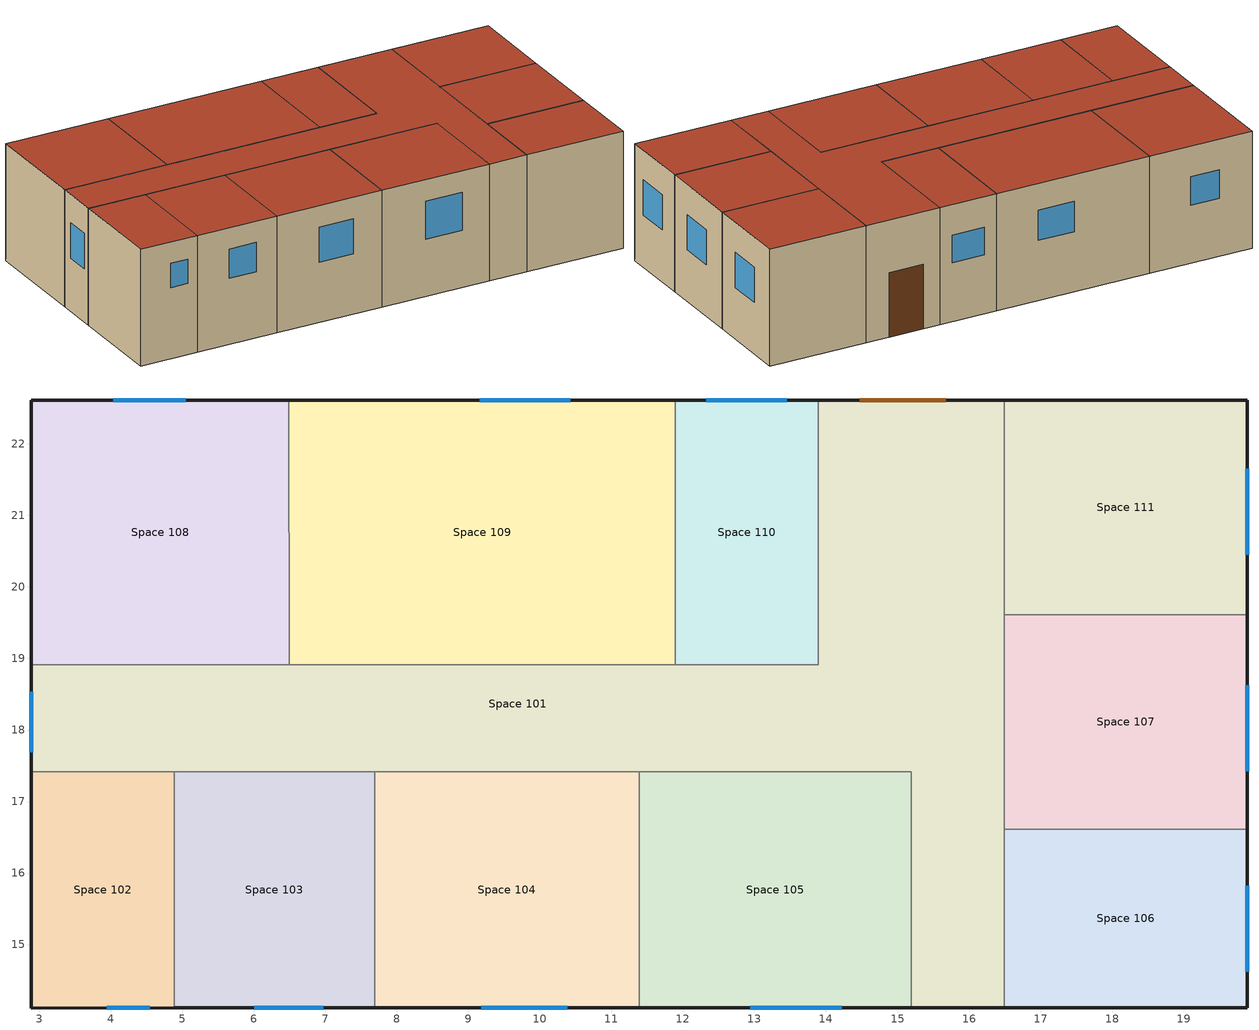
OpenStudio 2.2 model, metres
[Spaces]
Space 101
 floor ground: 16.49,22.61 16.49,14.11 15.19,14.11 15.19,17.41 2.89,17.41 2.89,18.91 13.89,18.91 13.89,22.61 z0
 wall outside: 2.89,18.91 2.89,17.41 / 16.49,22.61 13.89,22.61 / 15.19,14.11 16.49,14.11 z0:4
 wall to Space 102: 2.89,17.41 4.89,17.41 z0:4
 wall to Space 108: 6.5,18.91 2.89,18.91 z0:4
 wall to Space 109: 11.89,18.91 6.5,18.91 z0:4
 wall to Space 110: 13.89,22.61 13.89,18.91 11.89,18.91 z0:4
 wall to Space 111: 16.49,19.61 16.49,22.61 z0:4
 wall to Space 107: 16.49,16.61 16.49,19.61 z0:4
 wall to Space 106: 16.49,14.11 16.49,16.61 z0:4
 wall to Space 105: 11.39,17.41 15.19,17.41 15.19,14.11 z0:4
 wall to Space 104: 7.69,17.41 11.39,17.41 z0:4
 wall to Space 103: 4.89,17.41 7.69,17.41 z0:4
 window: 2.89,18.54 2.89,17.69 z1.81:3.03
 door: 15.68,22.61 14.48,22.61 z0:2.2
 roof outside: 16.49,14.11 16.49,22.61 13.89,22.61 13.89,18.91 2.89,18.91 2.89,17.41 15.19,17.41 15.19,14.11 z4
Space 102
 floor ground: 4.89,17.41 4.89,14.11 2.89,14.11 2.89,17.41 z0
 wall outside: 2.89,17.41 2.89,14.11 4.89,14.11 z0:4
 wall to Space 103: 4.89,14.11 4.89,17.41 z0:4
 window: 3.95,14.11 4.55,14.11 z2.44:3.27
 roof outside: 2.89,14.11 4.89,14.11 4.89,17.41 2.89,17.41 z4
Space 103
 floor ground: 7.69,17.41 7.69,14.11 4.89,14.11 4.89,17.41 z0
 wall outside: 4.89,14.11 7.69,14.11 z0:4
 wall to Space 104: 7.69,14.11 7.69,17.41 z0:4
 window: 6.01,14.11 6.97,14.11 z2.27:3.27
 roof outside: 7.69,14.11 7.69,17.41 4.89,17.41 4.89,14.11 z4
Space 104
 floor ground: 11.39,17.41 11.39,14.11 7.69,14.11 7.69,17.41 z0
 wall outside: 7.69,14.11 11.39,14.11 z0:4
 wall to Space 105: 11.39,14.11 11.39,17.41 z0:4
 window: 9.18,14.11 10.38,14.11 z2.07:3.27
 roof outside: 11.39,14.11 11.39,17.41 7.69,17.41 7.69,14.11 z4
Space 105
 floor ground: 15.19,17.41 15.19,14.11 11.39,14.11 11.39,17.41 z0
 wall outside: 11.39,14.11 15.19,14.11 z0:4
 window: 12.94,14.11 14.22,14.11 z1.96:3.27
 roof outside: 15.19,14.11 15.19,17.41 11.39,17.41 11.39,14.11 z4
Space 106
 floor ground: 19.89,16.61 19.89,14.11 16.49,14.11 16.49,16.61 z0
 wall outside: 16.49,14.11 19.89,14.11 19.89,16.61 z0:4
 wall to Space 107: 19.89,16.61 16.49,16.61 z0:4
 window: 19.89,14.62 19.89,15.82 z1.78:2.98
 roof outside: 19.89,14.11 19.89,16.61 16.49,16.61 16.49,14.11 z4
Space 107
 floor ground: 19.89,19.61 19.89,16.61 16.49,16.61 16.49,19.61 z0
 wall outside: 19.89,16.61 19.89,19.61 z0:4
 wall to Space 111: 19.89,19.61 16.49,19.61 z0:4
 window: 19.89,17.42 19.89,18.62 z1.78:2.98
 roof outside: 19.89,16.61 19.89,19.61 16.49,19.61 16.49,16.61 z4
Space 108
 floor ground: 6.49,22.61 6.5,18.91 2.89,18.91 2.89,22.61 z0
 wall outside: 6.49,22.61 2.89,22.61 2.89,18.91 z0:4
 wall to Space 109: 6.5,18.91 6.49,22.61 z0:4
 window: 5.05,22.61 4.04,22.61 z1.99:2.96
 roof outside: 6.5,18.91 6.49,22.61 2.89,22.61 2.89,18.91 z4
Space 109
 floor ground: 11.89,22.61 11.89,18.91 6.5,18.91 6.49,22.61 z0
 wall outside: 11.89,22.61 6.49,22.61 z0:4
 wall to Space 110: 11.89,18.91 11.89,22.61 z0:4
 window: 10.42,22.61 9.16,22.61 z2.06:3.1
 roof outside: 11.89,18.91 11.89,22.61 6.49,22.61 6.5,18.91 z4
Space 110
 floor ground: 13.89,22.61 13.89,18.91 11.89,18.91 11.89,22.61 z0
 wall outside: 13.89,22.61 11.89,22.61 z0:4
 window: 13.45,22.61 12.32,22.61 z2.01:2.96
 roof outside: 13.89,18.91 13.89,22.61 11.89,22.61 11.89,18.91 z4
Space 111
 floor ground: 19.89,22.61 19.89,19.61 16.49,19.61 16.49,22.61 z0
 wall outside: 19.89,19.61 19.89,22.61 16.49,22.61 z0:4
 window: 19.89,20.45 19.89,21.65 z1.78:2.98
 roof outside: 19.89,19.61 19.89,22.61 16.49,22.61 16.49,19.61 z4
[Building]
Building 1: Space Type=189.1-2009 - Office - OpenOffice - CZ4-8; Default Construction Set=189.1-2009 - CZ5 - Office
[Site]
Shiraz: Latitude {deg}=29.32; Longitude {deg}=52.36; Time Zone {hr}=3; Elevation {m}=1481
[ClimateZones]
Climate Zone Institution Name 1=ASHRAE; Climate Zone Document Name 1=ANSI/ASHRAE Standard 169; Climate Zone Document Year 1=2006; Climate Zone Institution Name 2=CEC; Climate Zone Document Name 2=California Climate Zone Descriptions; Climate Zone Document Year 2=1995
[SizingPeriod:DesignDay] Sky Clearness=0; Rain Indicator=0; Snow Indicator=0; Day of Month=21; Daylight Saving Time Indicator=0; Dry-Bulb Temperature Range Modifier Type=DefaultMultipliers
Name | Maximum Dry-Bulb Temperature {C} | Daily Dry-Bulb Temperature Range {deltaC} | Humidity Indicating Conditions at Maximum Dry-Bulb | Barometric Pressure {Pa} | Wind Speed {m/s} | Wind Direction {deg} | Month | Day Type | Humidity Indicating Type | Solar Model Indicator | ASHRAE Taub | ASHRAE Taud
Shiraz Ann Clg .4% Condns WB=>MDB | 35.2 | 14.9 | 20 | 84753 | 3.5 | 120 | 7 | SummerDesignDay | Wetbulb | ASHRAETau | 0.731 | 1.354
Shiraz Ann Htg Wind 99.6% Condns WS=>MCDB | 11.6 | 0 | 11.6 | 84753 | 10.1 | 300 | 1 | WinterDesignDay | Wetbulb | ASHRAEClearSky
Shiraz Ann Clg .4% Condns DP=>MDB | 29.2 | 14.9 | 14.9 | 84753 | 3.5 | 120 | 7 | SummerDesignDay | Dewpoint | ASHRAETau | 0.731 | 1.354
Shiraz Ann Hum_n 99.6% Condns DP=>MCDB | 14.3 | 0 | -14.8 | 84753 | 0.6 | 300 | 1 | WinterDesignDay | Dewpoint | ASHRAEClearSky
Shiraz Ann Htg 99.6% Condns DB | -1.8 | 0 | -1.8 | 84753 | 0.6 | 300 | 1 | WinterDesignDay | Wetbulb | ASHRAEClearSky
Shiraz Ann Clg .4% Condns Enth=>MDB | 35.1 | 14.9 | 64500 | 84753 | 3.5 | 120 | 7 | SummerDesignDay | Enthalpy | ASHRAETau | 0.731 | 1.354
Shiraz Ann Clg .4% Condns DB=>MWB | 39.1 | 14.9 | 18.2 | 84753 | 3.5 | 120 | 7 | SummerDesignDay | Wetbulb | ASHRAETau | 0.731 | 1.354
Bandar Abass Ann Clg .4% Condns DB=>MWB | 41.8 | 7 | 23.7 | 101207 | 4.9 | 190 | 7 | SummerDesignDay | Wetbulb | ASHRAETau |  | 1.145
Bandar Abass Ann Clg .4% Condns DP=>MDB | 33.8 | 7 | 30.2 | 101207 | 4.9 | 190 | 7 | SummerDesignDay | Dewpoint | ASHRAETau |  | 1.145
Bandar Abass Ann Clg .4% Condns Enth=>MDB | 35.6 | 7 | 107000 | 101207 | 4.9 | 190 | 7 | SummerDesignDay | Enthalpy | ASHRAETau |  | 1.145
Bandar Abass Ann Hum_n 99.6% Condns DP=>MCDB | 22.2 | 0 | -9.2 | 101207 | 1 | 0 | 1 | WinterDesignDay | Dewpoint | ASHRAEClearSky
Bandar Abass Ann Htg Wind 99.6% Condns WS=>MCDB | 20.7 | 0 | 20.7 | 101207 | 10.1 | 0 | 1 | WinterDesignDay | Wetbulb | ASHRAEClearSky
Bandar Abass Ann Clg .4% Condns WB=>MDB | 35.1 | 7 | 31.2 | 101207 | 4.9 | 190 | 7 | SummerDesignDay | Wetbulb | ASHRAETau |  | 1.145
Bandar Abass Ann Htg 99.6% Condns DB | 9.3 | 0 | 9.3 | 101207 | 1 | 0 | 1 | WinterDesignDay | Wetbulb | ASHRAEClearSky
Tabriz Ann Clg .4% Condns DB=>MWB | 35.2 | 12.1 | 16.6 | 86008 | 4.4 | 270 | 8 | SummerDesignDay | Wetbulb | ASHRAETau | 0.602 | 1.541
Tabriz Ann Clg .4% Condns WB=>MDB | 31 | 12.1 | 18.4 | 86008 | 4.4 | 270 | 8 | SummerDesignDay | Wetbulb | ASHRAETau | 0.602 | 1.541
Tabriz Ann Htg Wind 99.6% Condns WS=>MCDB | -0.4 | 0 | -0.4 | 86008 | 10.3 | 80 | 1 | WinterDesignDay | Wetbulb | ASHRAEClearSky
Tabriz Ann Htg 99.6% Condns DB | -10.9 | 0 | -10.9 | 86008 | 2.8 | 80 | 1 | WinterDesignDay | Wetbulb | ASHRAEClearSky
Tabriz Ann Clg .4% Condns DP=>MDB | 23.5 | 12.1 | 14.1 | 86008 | 4.4 | 270 | 8 | SummerDesignDay | Dewpoint | ASHRAETau | 0.602 | 1.541
Tabriz Ann Hum_n 99.6% Condns DP=>MCDB | -5 | 0 | -17.1 | 86008 | 2.8 | 80 | 1 | WinterDesignDay | Dewpoint | ASHRAEClearSky
Tabriz Ann Clg .4% Condns Enth=>MDB | 31.2 | 12.1 | 57800 | 86008 | 4.4 | 270 | 8 | SummerDesignDay | Enthalpy | ASHRAETau | 0.602 | 1.541
[DefaultConstructionSet] Interior Partition Construction=Interior Partition
Name | Default Exterior Surface Constructions | Default Interior Surface Constructions | Default Ground Contact Surface Constructions | Default Exterior SubSurface Constructions | Default Interior SubSurface Constructions
189.1-2009 - CZ1 - Office | Default Surface Constructions 1 | Default Surface Constructions 2 | Default Surface Constructions 3 | Default Sub Surface Constructions 1 | Default Sub Surface Constructions 2
189.1-2009 - CZ5 - Office | Default Surface Constructions 13 | Default Surface Constructions 14 | Default Surface Constructions 15 | Default Sub Surface Constructions 9 | Default Sub Surface Constructions 10
[DefaultSurfaceConstructions]
Name | Floor Construction | Wall Construction | Roof Ceiling Construction
Default Surface Constructions 1 | ExtSlabCarpet 4in ClimateZone 1-8 | ASHRAE 189.1-2009 ExtWall Mass ClimateZone 1 | ASHRAE 189.1-2009 ExtRoof IEAD ClimateZone 1
Default Surface Constructions 2; Default Surface Constructions 14 | Interior Floor | Interior Wall | Interior Ceiling
Default Surface Constructions 3; Default Surface Constructions 15 | ExtSlabCarpet 4in ClimateZone 1-8 | ExtSlabCarpet 4in ClimateZone 1-8 | ExtSlabCarpet 4in ClimateZone 1-8
Default Surface Constructions 13 | ExtSlabCarpet 4in ClimateZone 1-8 | ASHRAE 189.1-2009 ExtWall Mass ClimateZone 5 | ASHRAE 189.1-2009 ExtRoof IEAD ClimateZone 2-5
[Construction]
ExtSlabCarpet 4in ClimateZone 1-8: MAT-CC05 4 HW CONCRETE, CP02 CARPET PAD
ASHRAE 189.1-2009 ExtWall Mass ClimateZone 1: 1IN Stucco, 8IN Concrete HW, Wall Insulation [31], 1/2IN Gypsum
ASHRAE 189.1-2009 ExtRoof IEAD ClimateZone 1: Roof Membrane, Roof Insulation [18], Metal Decking
Interior Floor: F16 Acoustic tile, F05 Ceiling air space resistance, M11 100mm lightweight concrete
Interior Wall: G01a 19mm gypsum board, F04 Wall air space resistance, G01a 19mm gypsum board
Interior Ceiling: M11 100mm lightweight concrete, F05 Ceiling air space resistance, F16 Acoustic tile
ASHRAE 189.1-2009 ExtWindow ClimateZone 1: Theoretical Glass [167]
Exterior Door: F08 Metal surface, I01 25mm insulation board
Interior Window: Clear 3mm
Interior Door; Interior Partition: G05 25mm wood
ASHRAE 189.1-2009 ExtRoof IEAD ClimateZone 2-5: Roof Membrane, Roof Insulation [21], Metal Decking
ASHRAE 189.1-2009 ExtWindow ClimateZone 4-5: Theoretical Glass [207]
ASHRAE 189.1-2009 ExtWall Mass ClimateZone 5: 1IN Stucco, 8IN Concrete HW, Wall Insulation [40], 1/2IN Gypsum
[Material] Thermal Absorptance=0.9
Name | Roughness | Thickness {m} | Conductivity {W/m-K} | Density {kg/m3} | Specific Heat {J/kg-K} | Solar Absorptance | Visible Absorptance
MAT-CC05 4 HW CONCRETE | Rough | 0.1016 | 1.311 | 2240 | 836.8 | 0.85 | 0.85
1IN Stucco | Smooth | 0.0253 | 0.6918 | 1858 | 837 | 0.92 | 0.92
8IN Concrete HW | MediumRough | 0.3 | 1.7296 | 2243 | 837 | 0.65 | 0.65
Wall Insulation [31] | MediumRough | 0.08 | 0.0432 | 91 | 837 | 0.5 | 0.5
1/2IN Gypsum | Smooth | 0.0127 | 0.16 | 784.9 | 830 | 0.4 | 0.4
Roof Membrane | VeryRough | 0.0095 | 0.16 | 1121.29 | 1460 | 0.7 | 0.7
Roof Insulation [18] | MediumRough | 0.21 | 0.049 | 265 | 836.8 | 0.7 | 0.7
Metal Decking | MediumSmooth | 0.0015 | 45.006 | 7680 | 418.4 | 0.6 | 0.6
F16 Acoustic tile | MediumSmooth | 0.0191 | 0.06 | 368 | 590 | 0.3 | 0.3
M11 100mm lightweight concrete | MediumRough | 0.1016 | 0.53 | 1280 | 840 | 0.5 | 0.5
G01a 19mm gypsum board | MediumSmooth | 0.019 | 0.16 | 800 | 1090 | 0.4 | 0.4
F08 Metal surface | Smooth | 0.0008 | 45.28 | 7824 | 500 | 0.7 | 0.7
I01 25mm insulation board | MediumRough | 0.075 | 0.03 | 43 | 1210 | 0.6 | 0.6
G05 25mm wood | MediumSmooth | 0.0254 | 0.15 | 608 | 1630 | 0.5 | 0.5
Roof Insulation [21] | MediumRough | 0.26 | 0.049 | 265 | 836.8 | 0.7 | 0.7
Wall Insulation [40] | MediumRough | 0.13 | 0.0432 | 91 | 837 | 0.5 | 0.5
[Material:NoMass]
CP02 CARPET PAD: Roughness=Smooth; Thermal Resistance {m2-K/W}=0.1; Thermal Absorptance=0.9; Solar Absorptance=0.8; Visible Absorptance=0.8
[Material:AirGap]
Name | Thermal Resistance {m2-K/W}
F05 Ceiling air space resistance | 0.18
F04 Wall air space resistance | 0.15
[DefaultSubSurfaceConstructions]
Name | Fixed Window Construction | Operable Window Construction | Door Construction | Tubular Daylight Dome Construction | Tubular Daylight Diffuser Construction
Default Sub Surface Constructions 1 | ASHRAE 189.1-2009 ExtWindow ClimateZone 1 | ASHRAE 189.1-2009 ExtWindow ClimateZone 1 | Exterior Door | Interior Window | Interior Window
Default Sub Surface Constructions 2; Default Sub Surface Constructions 10 | Interior Window | Interior Window | Interior Door
Default Sub Surface Constructions 9 | ASHRAE 189.1-2009 ExtWindow ClimateZone 4-5 | ASHRAE 189.1-2009 ExtWindow ClimateZone 4-5 | Exterior Door | Interior Window | Interior Window
[WindowMaterial:Glazing] Optical Data Type=SpectralAverage; Thickness {m}=0.003; Back Side Solar Reflectance at Normal Incidence=0; Back Side Visible Reflectance at Normal Incidence=0; Infrared Transmittance at Normal Incidence=0; Dirt Correction Factor for Solar and Visible Transmittance=1; Solar Diffusing=No
Name | Solar Transmittance at Normal Incidence | Front Side Solar Reflectance at Normal Incidence | Visible Transmittance at Normal Incidence | Front Side Visible Reflectance at Normal Incidence | Front Side Infrared Hemispherical Emissivity | Back Side Infrared Hemispherical Emissivity | Conductivity {W/m-K}
Theoretical Glass [167] | 0.2374 | 0.7126 | 0.2512 | 0.6988 | 0.985 | 0.985 | 2.1073
Clear 3mm | 0.837 | 0.075 | 0.898 | 0.081 | 0.84 | 0.84 | 0.9
Theoretical Glass [207] | 0.3311 | 0.6189 | 0.44 | 0.51 | 0.9 | 0.9 | 0.0133
[WindowMaterial:Blind]
Window Material Blind 1: Slat Width {m}=0.025; Slat Separation {m}=0.01875; Front Side Slat Beam Solar Reflectance=0.5; Back Side Slat Beam Solar Reflectance=0.5; Front Side Slat Diffuse Solar Reflectance=0.5; Back Side Slat Diffuse Solar Reflectance=0.5; Slat Beam Visible Transmittance=0
[SpaceType] Standards Building Type=Office
Name | Default Schedule Set | Design Specification Outdoor Air Object | Standards Space Type
189.1-2009 - Office - BreakRoom - CZ1-3 | 189.1-2009 - Office - BreakRoom - CZ1-3 Schedule Set | 189.1-2009 - Office - BreakRoom - CZ1-3 Ventilation | BreakRoom
189.1-2009 - Office - ClosedOffice - CZ1-3 | 189.1-2009 - Office - ClosedOffice - CZ1-3 Schedule Set | 189.1-2009 - Office - ClosedOffice - CZ1-3 Ventilation | ClosedOffice
189.1-2009 - Office - Conference - CZ1-3 | 189.1-2009 - Office - Conference - CZ1-3 Schedule Set | 189.1-2009 - Office - Conference - CZ1-3 Ventilation | Conference
189.1-2009 - Office - Corridor - CZ1-3 | 189.1-2009 - Office - Corridor - CZ1-3 Schedule Set | 189.1-2009 - Office - Corridor - CZ1-3 Ventilation | Corridor
189.1-2009 - Office - PrintRoom - CZ1-3 | 189.1-2009 - Office - PrintRoom - CZ1-3 Schedule Set | 189.1-2009 - Office - PrintRoom - CZ1-3 Ventilation | PrintRoom
189.1-2009 - Office - Restroom - CZ1-3 | 189.1-2009 - Office - Restroom - CZ1-3 Schedule Set | 189.1-2009 - Office - Restroom - CZ1-3 Ventilation | Restroom
189.1-2009 - Office - Storage - CZ1-3 | 189.1-2009 - Office - Storage - CZ1-3 Schedule Set | 189.1-2009 - Office - Storage - CZ1-3 Ventilation | Storage
189.1-2009 - Office - OpenOffice - CZ4-8 | 189.1-2009 - Office - OpenOffice - CZ4-8 Schedule Set | 189.1-2009 - Office - OpenOffice - CZ4-8 Ventilation | OpenOffice
[DefaultScheduleSet] Lighting Schedule=Office Bldg Light; Infiltration Schedule=Office Infil Quarter On
Name | Number of People Schedule | People Activity Level Schedule | Electric Equipment Schedule
189.1-2009 - Office - BreakRoom - CZ1-3 Schedule Set; 189.1-2009 - Office - Conference - CZ1-3 Schedule Set; 189.1-2009 - Office - PrintRoom - CZ1-3 Schedule Set; 189.1-2009 - Office - Restroom - CZ1-3 Schedule Set | Office Misc Occ | Office Activity | Office Bldg Equip
189.1-2009 - Office - ClosedOffice - CZ1-3 Schedule Set; 189.1-2009 - Office - Corridor - CZ1-3 Schedule Set; 189.1-2009 - Office - OpenOffice - CZ4-8 Schedule Set | Office Work Occ | Office Activity | Office Bldg Equip
189.1-2009 - Office - Storage - CZ1-3 Schedule Set
[Lights:Definition] Design Level Calculation Method=Watts/Area
Name | Watts per Space Floor Area {W/m2}
189.1-2009 - Office - BreakRoom - CZ1-3 Lights Definition | 11.625
189.1-2009 - Office - ClosedOffice - CZ1-3 Lights Definition; 189.1-2009 - Office - PrintRoom - CZ1-3 Lights Definition; 189.1-2009 - Office - OpenOffice - CZ4-8 Lights Definition | 10.6563
189.1-2009 - Office - Conference - CZ1-3 Lights Definition | 12.5938
189.1-2009 - Office - Corridor - CZ1-3 Lights Definition | 4.84376
189.1-2009 - Office - Restroom - CZ1-3 Lights Definition | 8.71877
189.1-2009 - Office - Storage - CZ1-3 Lights Definition | 7.75002
[Lights]
Name | Lights Definition | Space or SpaceType
189.1-2009 - Office - BreakRoom - CZ1-3 Lights | 189.1-2009 - Office - BreakRoom - CZ1-3 Lights Definition | 189.1-2009 - Office - BreakRoom - CZ1-3
189.1-2009 - Office - ClosedOffice - CZ1-3 Lights | 189.1-2009 - Office - ClosedOffice - CZ1-3 Lights Definition | 189.1-2009 - Office - ClosedOffice - CZ1-3
189.1-2009 - Office - Conference - CZ1-3 Lights | 189.1-2009 - Office - Conference - CZ1-3 Lights Definition | 189.1-2009 - Office - Conference - CZ1-3
189.1-2009 - Office - Corridor - CZ1-3 Lights | 189.1-2009 - Office - Corridor - CZ1-3 Lights Definition | 189.1-2009 - Office - Corridor - CZ1-3
189.1-2009 - Office - PrintRoom - CZ1-3 Lights | 189.1-2009 - Office - PrintRoom - CZ1-3 Lights Definition | 189.1-2009 - Office - PrintRoom - CZ1-3
189.1-2009 - Office - Restroom - CZ1-3 Lights | 189.1-2009 - Office - Restroom - CZ1-3 Lights Definition | 189.1-2009 - Office - Restroom - CZ1-3
189.1-2009 - Office - Storage - CZ1-3 Lights | 189.1-2009 - Office - Storage - CZ1-3 Lights Definition | 189.1-2009 - Office - Storage - CZ1-3
189.1-2009 - Office - OpenOffice - CZ4-8 Lights | 189.1-2009 - Office - OpenOffice - CZ4-8 Lights Definition | 189.1-2009 - Office - OpenOffice - CZ4-8
[DesignSpecification:OutdoorAir] Outdoor Air Method=Sum
Name | Outdoor Air Flow per Person {m3/s-person} | Outdoor Air Flow per Floor Area {m3/s-m2}
189.1-2009 - Office - BreakRoom - CZ1-3 Ventilation | 0.00707921
189.1-2009 - Office - ClosedOffice - CZ1-3 Ventilation; 189.1-2009 - Office - Conference - CZ1-3 Ventilation; 189.1-2009 - Office - OpenOffice - CZ4-8 Ventilation | 0.00943895
189.1-2009 - Office - Corridor - CZ1-3 Ventilation; 189.1-2009 - Office - PrintRoom - CZ1-3 Ventilation; 189.1-2009 - Office - Storage - CZ1-3 Ventilation |  | 0.000254
189.1-2009 - Office - Restroom - CZ1-3 Ventilation |  | 0.0048768
[People:Definition] Number of People Calculation Method=People/Area; Fraction Radiant=0.3
Name | People per Space Floor Area {person/m2}
189.1-2009 - Office - BreakRoom - CZ1-3 People Definition; 189.1-2009 - Office - Conference - CZ1-3 People Definition | 0.538196
189.1-2009 - Office - ClosedOffice - CZ1-3 People Definition | 0.0511286
189.1-2009 - Office - Corridor - CZ1-3 People Definition | 0.0107639
189.1-2009 - Office - PrintRoom - CZ1-3 People Definition; 189.1-2009 - Office - Restroom - CZ1-3 People Definition | 0.107639
189.1-2009 - Office - OpenOffice - CZ4-8 People Definition | 0.0565105
[People]
Name | People Definition | Space or SpaceType
189.1-2009 - Office - BreakRoom - CZ1-3 People | 189.1-2009 - Office - BreakRoom - CZ1-3 People Definition | 189.1-2009 - Office - BreakRoom - CZ1-3
189.1-2009 - Office - ClosedOffice - CZ1-3 People | 189.1-2009 - Office - ClosedOffice - CZ1-3 People Definition | 189.1-2009 - Office - ClosedOffice - CZ1-3
189.1-2009 - Office - Conference - CZ1-3 People | 189.1-2009 - Office - Conference - CZ1-3 People Definition | 189.1-2009 - Office - Conference - CZ1-3
189.1-2009 - Office - Corridor - CZ1-3 People | 189.1-2009 - Office - Corridor - CZ1-3 People Definition | 189.1-2009 - Office - Corridor - CZ1-3
189.1-2009 - Office - PrintRoom - CZ1-3 People | 189.1-2009 - Office - PrintRoom - CZ1-3 People Definition | 189.1-2009 - Office - PrintRoom - CZ1-3
189.1-2009 - Office - Restroom - CZ1-3 People | 189.1-2009 - Office - Restroom - CZ1-3 People Definition | 189.1-2009 - Office - Restroom - CZ1-3
189.1-2009 - Office - OpenOffice - CZ4-8 People | 189.1-2009 - Office - OpenOffice - CZ4-8 People Definition | 189.1-2009 - Office - OpenOffice - CZ4-8
[SpaceInfiltration:DesignFlowRate] Design Flow Rate Calculation Method=Flow/ExteriorArea
Name | Space or SpaceType | Flow per Exterior Surface Area {m3/s-m2}
189.1-2009 - Office - BreakRoom - CZ1-3 Infiltration | 189.1-2009 - Office - BreakRoom - CZ1-3 | 0.00030226
189.1-2009 - Office - ClosedOffice - CZ1-3 Infiltration | 189.1-2009 - Office - ClosedOffice - CZ1-3 | 0.00030226
189.1-2009 - Office - Conference - CZ1-3 Infiltration | 189.1-2009 - Office - Conference - CZ1-3 | 0.00030226
189.1-2009 - Office - Corridor - CZ1-3 Infiltration | 189.1-2009 - Office - Corridor - CZ1-3 | 0.00030226
189.1-2009 - Office - PrintRoom - CZ1-3 Infiltration | 189.1-2009 - Office - PrintRoom - CZ1-3 | 0.00030226
189.1-2009 - Office - Restroom - CZ1-3 Infiltration | 189.1-2009 - Office - Restroom - CZ1-3 | 0.00030226
189.1-2009 - Office - Storage - CZ1-3 Infiltration | 189.1-2009 - Office - Storage - CZ1-3 | 0.00030226
189.1-2009 - Office - OpenOffice - CZ4-8 Infiltration | 189.1-2009 - Office - OpenOffice - CZ4-8 | 0.000226568
[ElectricEquipment:Definition] Design Level Calculation Method=Watts/Area
Name | Watts per Space Floor Area {W/m2}
189.1-2009 - Office - BreakRoom - CZ1-3 Electric Equipment Definition | 48.007
189.1-2009 - Office - ClosedOffice - CZ1-3 Electric Equipment Definition | 6.8889
189.1-2009 - Office - Conference - CZ1-3 Electric Equipment Definition | 3.98265
189.1-2009 - Office - Corridor - CZ1-3 Electric Equipment Definition | 1.72223
189.1-2009 - Office - PrintRoom - CZ1-3 Electric Equipment Definition | 30.0313
189.1-2009 - Office - Restroom - CZ1-3 Electric Equipment Definition | 0.753474
189.1-2009 - Office - OpenOffice - CZ4-8 Electric Equipment Definition | 7.64238
[ElectricEquipment]
Name | Electric Equipment Definition | Space or SpaceType
189.1-2009 - Office - BreakRoom - CZ1-3 Electric Equipment | 189.1-2009 - Office - BreakRoom - CZ1-3 Electric Equipment Definition | 189.1-2009 - Office - BreakRoom - CZ1-3
189.1-2009 - Office - ClosedOffice - CZ1-3 Electric Equipment | 189.1-2009 - Office - ClosedOffice - CZ1-3 Electric Equipment Definition | 189.1-2009 - Office - ClosedOffice - CZ1-3
189.1-2009 - Office - Conference - CZ1-3 Electric Equipment | 189.1-2009 - Office - Conference - CZ1-3 Electric Equipment Definition | 189.1-2009 - Office - Conference - CZ1-3
189.1-2009 - Office - Corridor - CZ1-3 Electric Equipment | 189.1-2009 - Office - Corridor - CZ1-3 Electric Equipment Definition | 189.1-2009 - Office - Corridor - CZ1-3
189.1-2009 - Office - PrintRoom - CZ1-3 Electric Equipment | 189.1-2009 - Office - PrintRoom - CZ1-3 Electric Equipment Definition | 189.1-2009 - Office - PrintRoom - CZ1-3
189.1-2009 - Office - Restroom - CZ1-3 Electric Equipment | 189.1-2009 - Office - Restroom - CZ1-3 Electric Equipment Definition | 189.1-2009 - Office - Restroom - CZ1-3
189.1-2009 - Office - OpenOffice - CZ4-8 Electric Equipment | 189.1-2009 - Office - OpenOffice - CZ4-8 Electric Equipment Definition | 189.1-2009 - Office - OpenOffice - CZ4-8
[ThermostatSetpoint:DualSetpoint] Heating Setpoint Temperature Schedule=Medium Office HtgSetp; Cooling Setpoint Temperature Schedule=Medium Office ClgSetp
Thermal Zone 2 Thermostat; Thermal Zone 4 Thermostat; Thermal Zone 5 Thermostat; Thermal Zone 6 Thermostat; Thermal Zone 7 Thermostat; Thermal Zone 10 Thermostat; Thermal Zone 11 Thermostat; Thermal Zone 9 Thermostat 1; Thermal Zone 8 Thermostat 1; Thermal Zone 3 Thermostat 1; Thermal Zone 1 Thermostat 1
[ShadingControl]
Shading Control 1: Shading Type=InteriorBlind; Shading Device Material=Window Material Blind 1
[BuildingStory]
Building Story 1: Nominal Z Coordinate {m}=0; Nominal Floor to Floor Height {m}=4
[Space] Default Construction Set=189.1-2009 - CZ1 - Office; Building Story=Building Story 1
Name | Space Type | Thermal Zone
Space 101 | 189.1-2009 - Office - Corridor - CZ1-3 | Thermal Zone 1
Space 102 | 189.1-2009 - Office - Restroom - CZ1-3 | Thermal Zone 2
Space 103 | 189.1-2009 - Office - PrintRoom - CZ1-3 | Thermal Zone 3
Space 104 | 189.1-2009 - Office - ClosedOffice - CZ1-3 | Thermal Zone 4
Space 105 | 189.1-2009 - Office - ClosedOffice - CZ1-3 | Thermal Zone 5
Space 106 | 189.1-2009 - Office - ClosedOffice - CZ1-3 | Thermal Zone 6
Space 107 | 189.1-2009 - Office - ClosedOffice - CZ1-3 | Thermal Zone 7
Space 108 | 189.1-2009 - Office - BreakRoom - CZ1-3 | Thermal Zone 8
Space 109 | 189.1-2009 - Office - Conference - CZ1-3 | Thermal Zone 9
Space 110 | 189.1-2009 - Office - Storage - CZ1-3 | Thermal Zone 10
Space 111 | 189.1-2009 - Office - ClosedOffice - CZ1-3 | Thermal Zone 11
[ThermalZone] Use Ideal Air Loads=Yes
Name | Thermostat
Thermal Zone 1 | Thermal Zone 1 Thermostat 1
Thermal Zone 2 | Thermal Zone 2 Thermostat
Thermal Zone 3 | Thermal Zone 3 Thermostat 1
Thermal Zone 4 | Thermal Zone 4 Thermostat
Thermal Zone 5 | Thermal Zone 5 Thermostat
Thermal Zone 6 | Thermal Zone 6 Thermostat
Thermal Zone 7 | Thermal Zone 7 Thermostat
Thermal Zone 8 | Thermal Zone 8 Thermostat 1
Thermal Zone 9 | Thermal Zone 9 Thermostat 1
Thermal Zone 10 | Thermal Zone 10 Thermostat
Thermal Zone 11 | Thermal Zone 11 Thermostat
[Sizing:Zone] Zone Cooling Design Supply Air Temperature Input Method=SupplyAirTemperature; Zone Cooling Design Supply Air Temperature {C}=14; Zone Cooling Design Supply Air Temperature Difference {deltaC}=11.11; Zone Heating Design Supply Air Temperature Input Method=SupplyAirTemperature; Zone Heating Design Supply Air Temperature {C}=40; Zone Heating Design Supply Air Temperature Difference {deltaC}=11.11; Zone Cooling Design Supply Air Humidity Ratio {kg-H2O/kg-air}=0.0085; Zone Heating Design Supply Air Humidity Ratio {kg-H2O/kg-air}=0.008; Cooling Design Air Flow Method=DesignDay; Heating Design Air Flow Method=DesignDay; Account for Dedicated Outdoor Air System=No; Dedicated Outdoor Air System Control Strategy=NeutralSupplyAir; Dedicated Outdoor Air Low Setpoint Temperature for Design {C}=autosize; Dedicated Outdoor Air High Setpoint Temperature for Design {C}=autosize
Thermal Zone 1; Thermal Zone 2; Thermal Zone 3; Thermal Zone 4; Thermal Zone 5; Thermal Zone 6; Thermal Zone 7; Thermal Zone 8; Thermal Zone 9; Thermal Zone 10; Thermal Zone 11
[Schedule:Ruleset]
Name | Default Day Schedule | Summer Design Day Schedule | Winter Design Day Schedule
Office Bldg Light | Office Bldg Light Default Schedule | Office Bldg Light Summer Design Day | Office Bldg Light Winter Design Day
Office Misc Occ | Office Bldg Occ Default Schedule 1 | Office Bldg Occ Summer Design Day 1 | Office Bldg Occ Winter Design Day 1
Office Activity | Office Activity Default Schedule | Office Activity Summer Design Day | Office Activity Winter Design Day
Office Infil Quarter On | Office Infil Quarter On Default Schedule | Office Infil Quarter On Summer Design Day | Office Infil Quarter On Winter Design Day
Office Bldg Equip | Office Bldg Equip Default Schedule | Office Bldg Equip Summer Design Day | Office Bldg Equip Winter Design Day
Medium Office HtgSetp | Medium Office HtgSetp Default Schedule | Medium Office HtgSetp Summer Design Day | Medium Office HtgSetp Winter Design Day
Medium Office ClgSetp | Medium Office ClgSetp Default Schedule | Medium Office ClgSetp Summer Design Day | Medium Office ClgSetp Winter Design Day
Office Work Occ | Office Bldg Occ Default Schedule | Office Bldg Occ Summer Design Day | Office Bldg Occ Winter Design Day
[Schedule:Day]
Office Bldg Light Default Schedule: 5, 0, 0.05, 7, 0, 0.1, 8, 0, 0.3, 17, 0, 0.9, 18, 0, 0.7, 20, 0, 0.5, 22, 0, 0.3, 23, 0, 0.1, 24, 0, 0.05
Office Bldg Light Summer Design Day; Office Infil Quarter On Rule 1 Day Schedule; Office Bldg Equip Summer Design Day: 24, 0, 1
Office Bldg Light Winter Design Day; Office Bldg Occ Winter Design Day 1; Office Bldg Occ Rule 1 Day Schedule 1; Office Bldg Equip Winter Design Day; Office Bldg Occ Winter Design Day; Office Bldg Occ Rule 1 Day Schedule: 24, 0, 0
Office Bldg Light Rule 1 Day Schedule: 24, 0, 0.05
Office Bldg Light Rule 2 Day Schedule: 6, 0, 0.05, 8, 0, 0.1, 14, 0, 0.5, 17, 0, 0.15, 24, 0, 0.05
Office Bldg Occ Default Schedule 1: 6, 0, 0, 7, 0, 0.1, 8, 0, 0.2, 20, 0, 0.4, 22, 0, 0.1, 24, 0, 0.05
Office Bldg Occ Summer Design Day 1; Office Bldg Occ Summer Design Day: 6, 0, 0, 22, 0, 1, 24, 0, 0.05
Office Bldg Occ Rule 2 Day Schedule 1: 6, 0, 0, 8, 0, 0.1, 14, 0, 0.25, 17, 0, 0.1, 24, 0, 0
Office Activity Default Schedule; Office Activity Summer Design Day; Office Activity Winter Design Day: 24, 0, 132
Office Infil Quarter On Default Schedule; Office Infil Quarter On Summer Design Day: 6, 0, 1, 22, 0, 0.25, 24, 0, 1
Office Infil Quarter On Winter Design Day; Office Infil Quarter On Rule 2 Day Schedule: 6, 0, 1, 18, 0, 0.25, 24, 0, 1
Office Bldg Equip Default Schedule: 8, 0, 0.4, 12, 0, 0.9, 13, 0, 0.8, 17, 0, 0.9, 18, 0, 0.8, 20, 0, 0.6, 22, 0, 0.5, 24, 0, 0.4
Office Bldg Equip Rule 1 Day Schedule: 24, 0, 0.3
Office Bldg Equip Rule 2 Day Schedule: 6, 0, 0.3, 8, 0, 0.4, 14, 0, 0.5, 17, 0, 0.35, 24, 0, 0.3
Medium Office HtgSetp Default Schedule: 6, 0, 15.6, 22, 0, 21, 24, 0, 15.6
Medium Office HtgSetp Summer Design Day; Medium Office HtgSetp Rule 1 Day Schedule: 24, 0, 15.6
Medium Office HtgSetp Winter Design Day: 24, 0, 21
Medium Office HtgSetp Rule 2 Day Schedule: 6, 0, 15.6, 18, 0, 21, 24, 0, 15.6
Medium Office ClgSetp Default Schedule; Medium Office ClgSetp Summer Design Day: 6, 0, 26.7, 22, 0, 24, 24, 0, 26.7
Medium Office ClgSetp Winter Design Day; Medium Office ClgSetp Rule 1 Day Schedule: 24, 0, 26.7
Medium Office ClgSetp Rule 2 Day Schedule: 6, 0, 26.7, 18, 0, 24, 24, 0, 26.7
Office Bldg Occ Default Schedule: 6, 0, 0, 7, 0, 0.1, 8, 0, 0.2, 12, 0, 0.85, 13, 0, 0.5, 17, 0, 0.85, 18, 0, 0.7, 20, 0, 0.4, 22, 0, 0.1, 24, 0, 0.05
Office Bldg Occ Rule 2 Day Schedule: 6, 0, 0, 8, 0, 0.1, 14, 0, 0.4, 17, 0, 0.1, 24, 0, 0
[Schedule:Rule] Apply Monday=No; Apply Tuesday=No; Apply Wednesday=No; Apply Thursday=No; Apply Friday=No; Date Specification Type=DateRange; Start Month=1; Start Day=1; End Month=12; End Day=31
Name | Schedule Ruleset | Rule Order | Day Schedule | Apply Sunday | Apply Saturday
Office Bldg Light Rule 1 | Office Bldg Light | 0 | Office Bldg Light Rule 1 Day Schedule | Yes | No
Office Bldg Light Rule 2 | Office Bldg Light | 1 | Office Bldg Light Rule 2 Day Schedule | No | Yes
Office Misc Occ Rule 1 | Office Misc Occ | 0 | Office Bldg Occ Rule 1 Day Schedule 1 | Yes | No
Office Misc Occ Rule 2 | Office Misc Occ | 1 | Office Bldg Occ Rule 2 Day Schedule 1 | No | Yes
Office Infil Quarter On Rule 1 | Office Infil Quarter On | 0 | Office Infil Quarter On Rule 1 Day Schedule | Yes | No
Office Infil Quarter On Rule 2 | Office Infil Quarter On | 1 | Office Infil Quarter On Rule 2 Day Schedule | No | Yes
Office Bldg Equip Rule 1 | Office Bldg Equip | 0 | Office Bldg Equip Rule 1 Day Schedule | Yes | No
Office Bldg Equip Rule 2 | Office Bldg Equip | 1 | Office Bldg Equip Rule 2 Day Schedule | No | Yes
Medium Office HtgSetp Rule 1 | Medium Office HtgSetp | 0 | Medium Office HtgSetp Rule 1 Day Schedule | Yes | No
Medium Office HtgSetp Rule 2 | Medium Office HtgSetp | 1 | Medium Office HtgSetp Rule 2 Day Schedule | No | Yes
Medium Office ClgSetp Rule 1 | Medium Office ClgSetp | 0 | Medium Office ClgSetp Rule 1 Day Schedule | Yes | No
Medium Office ClgSetp Rule 2 | Medium Office ClgSetp | 1 | Medium Office ClgSetp Rule 2 Day Schedule | No | Yes
Office Work Occ Rule 1 | Office Work Occ | 0 | Office Bldg Occ Rule 1 Day Schedule | Yes | No
Office Work Occ Rule 2 | Office Work Occ | 1 | Office Bldg Occ Rule 2 Day Schedule | No | Yes
